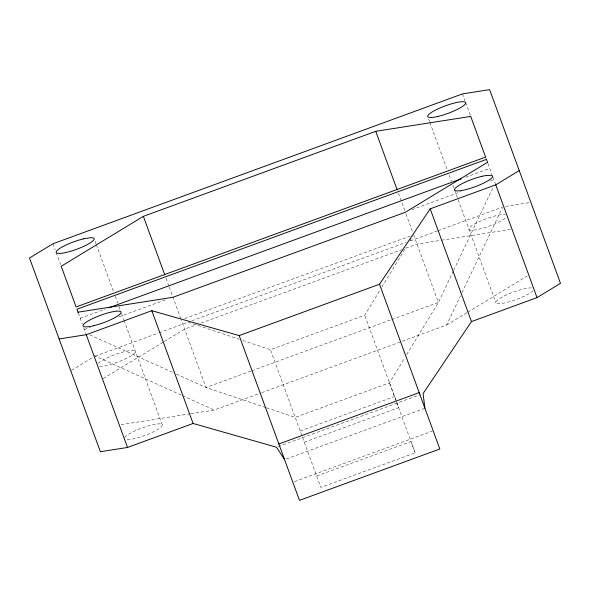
<?xml version="1.0" encoding="UTF-8"?>
<svg xmlns="http://www.w3.org/2000/svg" width="590" height="590" viewBox="0 0 590 590"><rect width="100%" height="100%" fill="white"/><g stroke="black" fill="none" stroke-linecap="round" stroke-linejoin="round"><path stroke-width="0.44" stroke-dasharray="2.95 2.21" d="M453.349 270.957L438.377 302.456L406.606 354.752M453.74 270.132L493.144 187.229M261.768 392.66L446.63 325.009L460.421 295.996M461.992 292.684L502.584 207.297M242.726 340.437L270.441 349.715L364.775 315.193L379.953 290.221M381.848 287.094L406.031 247.291M409.821 241.044L412.668 236.361M266.621 407.801L295.199 417.373L389.533 382.851L404.711 357.872M71.545 370.299L92.674 357.466M103.257 378.544L163.511 341.942M164.293 341.463L184.641 329.102L196.728 324.677M446.63 325.009L466.97 312.648M467.752 312.176L527.224 276.046M80.24 318.253L105.293 309.086M465.554 177.251L489.744 168.401M84.363 329.515L90.41 327.303M118.915 316.867L166.432 299.477M411.791 209.693L461.033 191.669M490.408 180.924L493.86 179.655M184.7 318.578L410.161 236.066M95.101 356.198L158.172 333.121M159.035 332.804L187.546 322.369M191.861 320.79L406.119 242.379M410.441 240.801L437.22 231M438.082 230.683L502.016 207.289M201.05 323.099L401.458 249.762M405.78 248.176L417.005 244.068L440.524 240.381M250.927 371.058L206.006 387.497L174.234 373.101M251.79 370.741L390.86 319.846M391.731 319.529L438.377 302.456L413.62 234.805M190.74 413.738L214.258 410.05L260.905 392.977M300.192 431.017L394.526 396.495M278.207 446.586L420.5 394.511M304.285 442.198L398.604 407.683L396.731 402.542M286.298 458.991L424.055 408.575M294.55 481.543L432.308 431.128M316.66 476.027L410.987 441.512L415.161 452.877L320.82 487.392L270.441 349.715M505.549 206.375L529.975 202.54M441.431 240.241L511.073 229.304M121.09 424.667L189.832 413.878M188.173 322.162L239.267 339.272M265.758 407.513L206.006 387.497L181.248 319.839M89.798 334.84L173.401 372.718M93.869 355.497L181.654 395.271M182.487 395.654L214.258 410.05M462.479 93.898L465.001 100.787M465.68 102.653L470.355 115.419M485.607 157.102L486.219 158.776M487.945 163.482L491.957 174.448M492.871 176.948L495.394 183.844M428.665 119.121L429.616 121.71M429.926 122.565L447.25 169.913M449.145 175.075L451.35 181.101M452.921 185.4L453.865 187.989M454.595 189.98L495.858 302.744M398.42 193.284L405.669 213.086M405.972 213.919L412.698 232.298M389.533 382.851L396.414 401.687L364.775 315.193M396.716 402.476L415.161 452.877M166.055 278.318L168.888 286.069M169.205 286.924L181.174 319.64M95.086 241.199L96.03 243.781M96.347 244.644L113.671 291.984M115.242 296.291L117.764 303.171M119.025 306.616L120.286 310.06M121.54 313.504L123.848 319.802M124.062 320.392L162.28 424.815M52.975 243.751L55.18 249.777M56.183 252.505L60.586 264.556M78.337 313.054L82.327 323.954M83.714 327.76L85.889 333.704M124.608 437.5A20.207 3.997 -20.1 0 1 152.581 424.807A20.207 3.997 -20.1 0 1 156.144 430.398A20.207 3.997 -20.1 0 1 125.928 439.572M98.117 363.565A20.207 3.997 -20.1 0 1 126.658 351.168A20.207 3.997 -20.1 0 1 128.856 357.186A20.207 3.997 -20.1 0 1 99.054 366.132M533.146 290.553A20.207 3.997 -20.1 0 1 504.612 302.95A20.207 3.997 -20.1 0 1 502.407 296.932A20.207 3.997 -20.1 0 1 532.21 287.986M505.092 218.219A20.207 3.997 -20.1 0 1 475.938 229.849A20.207 3.997 -20.1 0 1 476.396 223.035A20.207 3.997 -20.1 0 1 505.335 214.546"/><path stroke-width="0.89" d="M59.118 338.955L86.258 334.7L151.814 310.709L239.179 335.585L379.525 284.225L430.199 208.838L495.762 184.84L519.237 170.584M284.572 459.617L276.481 447.213L193.085 423.465L127.521 447.456L100.381 451.719L29.5 258.014L52.975 243.751L462.479 93.898L489.619 89.636L560.5 283.34L537.025 297.603L471.462 321.594L423.089 393.567L424.918 408.258M143.37 216.346L61.213 266.26L76.11 306.962L485.607 157.102L470.717 116.407L375.742 131.312L143.37 216.346L164.794 274.881M487.524 162.339L405.36 212.253L172.995 297.286L78.02 312.191M108.752 307.825L461.233 178.829M278.849 443.982L419.195 392.623M487.642 162.656L486.44 159.381L76.936 309.234L78.138 312.516M495.762 184.84L537.025 297.603M430.199 208.838L471.462 321.594M375.742 131.312L397.166 189.84M379.525 284.225L439.83 449.005L299.484 500.364L239.179 335.585M151.814 310.709L193.085 423.465M86.258 334.7L127.521 447.456M83.463 238.839L78.743 240.137A20.207 3.997 -20.1 0 0 56.131 252.151A20.207 3.997 -20.1 0 0 78.182 248.692A20.207 3.997 -20.1 0 0 93.139 237.881L90.912 237.674L83.463 238.839M481.875 176.314L477.163 177.612A20.207 3.997 -20.1 0 0 454.551 189.626A20.207 3.997 -20.1 0 0 476.602 186.167A20.207 3.997 -20.1 0 0 491.551 175.355L486.027 175.473L481.875 176.314M438.4 116.319A20.207 3.997 -20.1 0 0 465.68 102.653A20.207 3.997 -20.1 0 0 436.025 109.821A20.207 3.997 -20.1 0 0 438.4 116.319M93.736 325.724A20.207 3.997 -20.1 0 0 121.016 312.058A20.207 3.997 -20.1 0 0 91.354 319.227A20.207 3.997 -20.1 0 0 93.736 325.724"/></g></svg>
